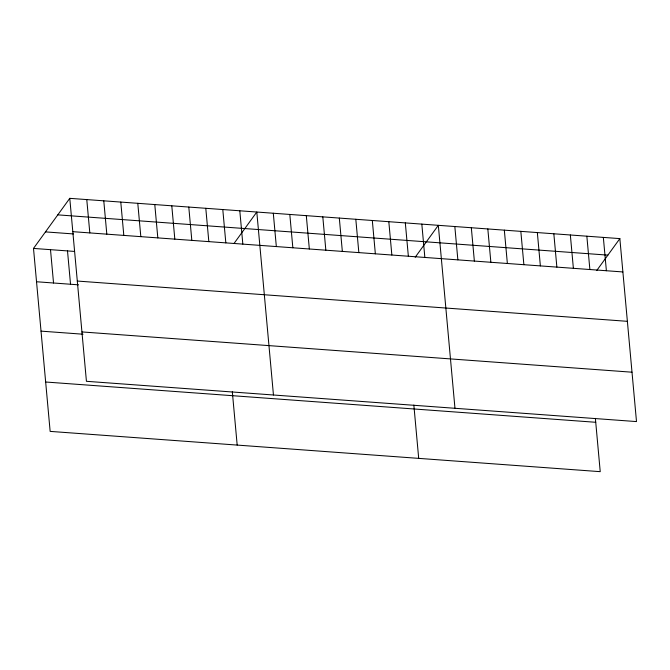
<?xml version="1.0" encoding="UTF-8"?>
<svg xmlns="http://www.w3.org/2000/svg" width="670" height="670" viewBox="0 0 670 670"><rect width="100%" height="100%" fill="white"/><g stroke="black" fill="none" stroke-linecap="round" stroke-linejoin="round"><path stroke-width="1" d="M595.379 418.373L600.228 471.663L50.15 431.388L33.5 248.419L69.772 198.337L619.851 238.612L636.5 421.581L86.43 381.305L69.772 198.337M234.257 243.151L256.803 212.03L273.452 394.998M415.191 257.255L438.322 225.321L454.972 408.29M596.719 270.546L619.851 238.612M57.804 214.861L607.874 255.136M72.812 231.669L622.882 271.945M45.468 231.895L73.474 233.939M33.5 248.419L74.504 251.426M77.301 281.048L627.38 321.324M36.532 281.752L78.541 284.834M81.933 331.926L632.003 372.202M41.029 331.131L83.03 334.213M45.661 382.009L595.731 422.284M603.343 237.406L606.384 270.739M586.845 236.192L589.876 269.524M570.346 234.986L573.378 268.318M553.839 233.78L556.87 267.112M537.34 232.574L540.372 265.906M520.833 231.359L523.873 264.692M504.334 230.153L507.366 263.486M487.827 228.947L490.867 262.28M471.328 227.733L474.36 261.074M454.83 226.527L457.861 259.859M421.824 224.115L424.855 257.447M405.317 222.901L408.357 256.233M413.851 405.082L418.7 458.372M388.818 221.695L391.85 255.027M372.319 220.489L375.351 253.821M355.812 219.274L358.844 252.615M339.313 218.068L342.345 251.401M322.806 216.862L325.846 250.195M306.307 215.656L309.339 248.989M289.809 214.442L292.84 247.774M273.301 213.236L276.333 246.568M239.801 210.782L242.833 244.115M222.792 209.542L225.832 242.875M232.322 391.791L237.18 445.081M205.791 208.295L208.831 241.627M188.789 207.047L191.821 240.379M171.788 205.807L174.82 239.14M154.787 204.559L157.819 237.892M137.786 203.311L140.817 236.644M120.784 202.072L123.816 235.404M103.783 200.824L106.815 234.157M86.773 199.576L89.814 232.909M67.502 250.907L70.534 284.248M50.501 249.667L53.533 283"/></g></svg>
